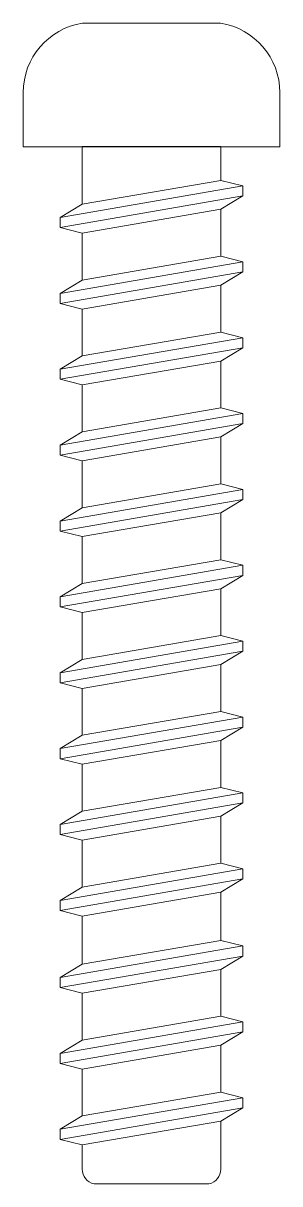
# Model space of a CAD drawing. Header units: inches. Extents: x 25.8 to 87.4, y 9 to 55.4.
# Drawn here: x 25.85 to 27.12, y 42.7 to 48.47 of the extents above; entities that cross this region are included whole.
import ezdxf

# ---------------------------------------------------------------- set-up
doc = ezdxf.new("R2010")
doc.units = ezdxf.units.IN
doc.header["$MEASUREMENT"] = 0
doc.layers.add('Surub', color=54, linetype='Continuous', lineweight=0)

msp = doc.modelspace()

# ---------------------------------------------------------------- linework, layer by layer
at = {"layer": 'Surub', "linetype": 'Continuous', "lineweight": 0}
for p, q in [((25.8475, 47.8578), (27.1242, 47.8578)), ((26.1413, 47.5723), (26.8303, 47.6906)), ((26.8304, 47.5469), (26.1414, 47.4285)), ((26.8302, 47.5468), (26.8302, 47.3136)), ((26.1414, 47.1953), (26.1414, 47.4285)), ((26.1413, 47.1953), (26.8303, 47.3136)), ((26.8304, 47.1698), (26.1414, 47.0514)), ((26.8302, 47.1698), (26.8302, 46.9365)), ((26.1414, 46.8183), (26.1414, 47.0515)), ((26.1413, 46.8183), (26.8303, 46.9366)), ((26.8304, 46.7928), (26.1414, 46.6744)), ((26.8302, 46.7928), (26.8302, 46.5595)), ((26.1414, 46.4413), (26.1414, 46.6744)), ((26.1413, 46.4413), (26.8303, 46.5596)), ((26.8304, 46.4158), (26.1414, 46.2974)), ((26.8302, 46.4158), (26.8302, 46.1825)), ((26.1414, 46.0643), (26.1414, 46.2974)), ((26.1413, 46.0643), (26.8303, 46.1825)), ((26.8304, 46.0388), (26.1414, 45.9204)), ((26.8302, 46.0388), (26.8302, 45.8055)), ((26.1414, 45.6873), (26.1414, 45.9204)), ((26.1413, 45.6872), (26.8303, 45.8055)), ((26.8304, 45.6618), (26.1414, 45.5434)), ((26.8302, 45.6618), (26.8302, 45.4285)), ((26.1414, 45.3102), (26.1414, 45.5434)), ((26.1413, 45.3102), (26.8303, 45.4285)), ((26.8304, 45.2848), (26.1414, 45.1664)), ((26.8302, 45.2848), (26.8302, 45.0515)), ((26.1414, 44.9332), (26.1414, 45.1664)), ((26.1413, 44.9332), (26.8303, 45.0515)), ((26.8304, 44.9078), (26.1414, 44.7894)), ((26.8302, 44.9077), (26.8302, 44.6745)), ((26.1414, 44.5562), (26.1414, 44.7894)), ((26.1413, 44.5562), (26.8303, 44.6745)), ((26.8304, 44.5308), (26.1414, 44.4124)), ((26.8302, 44.5307), (26.8302, 44.2975)), ((26.1414, 44.1792), (26.1414, 44.4124)), ((26.1413, 44.1792), (26.8303, 44.2975)), ((26.8304, 44.1537), (26.1414, 44.0353)), ((26.8302, 44.1537), (26.8302, 43.914)), ((26.1414, 43.7957), (26.1414, 44.0354)), ((26.1413, 43.7957), (26.8303, 43.914)), ((26.8304, 43.7703), (26.1414, 43.6519)), ((26.8302, 43.7702), (26.8302, 43.537)), ((26.1414, 43.4187), (26.1414, 43.6519)), ((26.1413, 43.4187), (26.8303, 43.537)), ((26.8304, 43.3932), (26.1414, 43.2748)), ((26.8302, 43.3932), (26.8302, 43.1599)), ((26.1414, 43.0417), (26.1414, 43.2749)), ((26.1413, 43.0417), (26.8303, 43.16)), ((26.8304, 43.0162), (26.1414, 42.8978))]:
    msp.add_line(p, q, dxfattribs=at)
at = {"layer": 'Surub', "linetype": 'Continuous', "lineweight": 0, "flags": 128}
for points in [[(25.8475, 47.8578), (25.8475, 48.1273, -0.369516), (26.1421, 48.4716), (26.4858, 48.4716)], [(27.1242, 47.8578), (27.1242, 48.1273, 0.369516), (26.8295, 48.4716), (26.4858, 48.4716)], [(26.8306, 43.0172), (26.8306, 42.7773, -0.352227), (26.7716, 42.7047), (26.2, 42.7047, -0.352227), (26.141, 42.7773), (26.141, 42.8998)]]:
    msp.add_lwpolyline(points, format="xyb", dxfattribs=at)
for points in [[(26.1414, 47.5723), (26.1414, 47.8591), (26.8302, 47.8591), (26.8302, 47.6906)], [(26.0314, 47.506), (26.9402, 47.6629), (26.9402, 47.6131), (26.0314, 47.4561)], [(26.8304, 47.5468), (26.9402, 47.6131), (26.9402, 47.6629), (26.8303, 47.6906)], [(26.1413, 47.5722), (26.0314, 47.506), (26.0314, 47.4561), (26.1414, 47.4285)], [(26.8304, 47.1698), (26.9402, 47.2361), (26.9402, 47.2859), (26.8303, 47.3136)], [(26.0314, 47.129), (26.9402, 47.2859), (26.9402, 47.2361), (26.0314, 47.0791)], [(26.1413, 47.1952), (26.0314, 47.129), (26.0314, 47.0791), (26.1414, 47.0514)], [(26.0314, 46.752), (26.9402, 46.9089), (26.9402, 46.859), (26.0314, 46.7021)], [(26.8304, 46.7928), (26.9402, 46.859), (26.9402, 46.9089), (26.8303, 46.9366)], [(26.1413, 46.8182), (26.0314, 46.752), (26.0314, 46.7021), (26.1414, 46.6744)], [(26.8304, 46.4158), (26.9402, 46.482), (26.9402, 46.5319), (26.8303, 46.5596)], [(26.0314, 46.375), (26.9402, 46.5319), (26.9402, 46.482), (26.0314, 46.3251)], [(26.1413, 46.4412), (26.0314, 46.375), (26.0314, 46.3251), (26.1414, 46.2974)], [(26.0314, 45.9979), (26.9402, 46.1549), (26.9402, 46.105), (26.0314, 45.9481)], [(26.8304, 46.0388), (26.9402, 46.105), (26.9402, 46.1549), (26.8303, 46.1826)], [(26.1413, 46.0642), (26.0314, 45.9979), (26.0314, 45.9481), (26.1414, 45.9204)], [(26.8304, 45.6618), (26.9402, 45.728), (26.9402, 45.7779), (26.8303, 45.8055)], [(26.0314, 45.6209), (26.9402, 45.7779), (26.9402, 45.728), (26.0314, 45.5711)], [(26.1413, 45.6872), (26.0314, 45.6209), (26.0314, 45.5711), (26.1414, 45.5434)], [(26.0314, 45.2439), (26.9402, 45.4009), (26.9402, 45.351), (26.0314, 45.1941)], [(26.8304, 45.2848), (26.9402, 45.351), (26.9402, 45.4009), (26.8303, 45.4285)], [(26.1413, 45.3101), (26.0314, 45.2439), (26.0314, 45.1941), (26.1414, 45.1664)], [(26.8304, 44.9078), (26.9402, 44.974), (26.9402, 45.0238), (26.8303, 45.0515)], [(26.0314, 44.8669), (26.9402, 45.0238), (26.9402, 44.974), (26.0314, 44.8171)], [(26.1413, 44.9331), (26.0314, 44.8669), (26.0314, 44.8171), (26.1414, 44.7894)], [(26.0314, 44.4899), (26.9402, 44.6468), (26.9402, 44.597), (26.0314, 44.44)], [(26.8304, 44.5308), (26.9402, 44.597), (26.9402, 44.6468), (26.8303, 44.6745)], [(26.1413, 44.5561), (26.0314, 44.4899), (26.0314, 44.44), (26.1414, 44.4124)], [(26.8304, 44.1537), (26.9402, 44.22), (26.9402, 44.2698), (26.8303, 44.2975)], [(26.0314, 44.1129), (26.9402, 44.2698), (26.9402, 44.22), (26.0314, 44.063)], [(26.1413, 44.1791), (26.0314, 44.1129), (26.0314, 44.063), (26.1414, 44.0353)], [(26.0314, 43.7294), (26.9402, 43.8863), (26.9402, 43.8365), (26.0314, 43.6795)], [(26.8304, 43.7702), (26.9402, 43.8365), (26.9402, 43.8863), (26.8303, 43.914)], [(26.1413, 43.7956), (26.0314, 43.7294), (26.0314, 43.6795), (26.1414, 43.6519)], [(26.0314, 43.3524), (26.9402, 43.5093), (26.9402, 43.4595), (26.0314, 43.3025)], [(26.8304, 43.3932), (26.9402, 43.4595), (26.9402, 43.5093), (26.8303, 43.537)], [(26.1413, 43.4186), (26.0314, 43.3524), (26.0314, 43.3025), (26.1414, 43.2748)], [(26.8304, 43.0162), (26.9402, 43.0824), (26.9402, 43.1323), (26.8303, 43.16)], [(26.0314, 42.9754), (26.9402, 43.1323), (26.9402, 43.0824), (26.0314, 42.9255)], [(26.1413, 43.0416), (26.0314, 42.9754), (26.0314, 42.9255), (26.1414, 42.8978)]]:
    msp.add_lwpolyline(points, dxfattribs=at)

doc.saveas('drawing.dxf')
